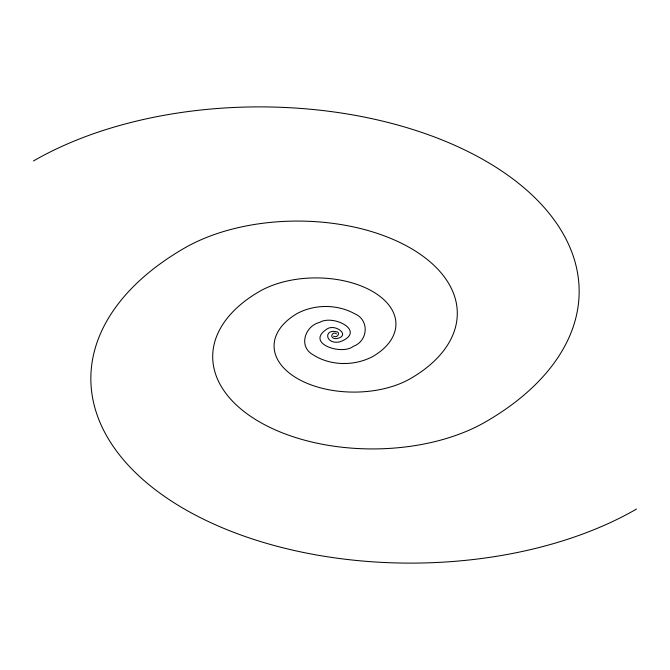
<?xml version="1.0" encoding="UTF-8"?>
<svg xmlns="http://www.w3.org/2000/svg" width="670" height="670" viewBox="0 0 670 670"><rect width="100%" height="100%" fill="white"/><g stroke="black" fill="none" stroke-linecap="round" stroke-linejoin="round"><path stroke-width="1" d="M336.516 333.844C332.203 330.578 328.467 338.953 336.415 338.651C351.599 335.829 335.184 323.191 326.918 329.062C304.616 343.543 342.127 355.561 353.224 346.373C368.106 341.172 369.681 319.984 354.715 313.769C337.412 304.163 314.95 304.121 297.48 313.334A79.906 46.138 0 0 0 297.48 378.584A79.906 46.138 0 0 0 410.484 378.584A159.82 92.267 0 0 0 410.484 248.093A159.82 92.267 0 0 0 184.468 248.093A319.632 184.535 0 0 0 184.468 509.066A319.632 184.535 0 0 0 636.5 509.066M333.526 336.181C338.074 338.777 340.737 331.315 335.98 331.675C323.459 329.079 325.377 345.084 340.042 341.8C367.093 331.508 333.451 314.054 319.707 322.362C305.009 325.813 298.108 346.591 312.999 354.715C330.402 366.021 354.304 366.189 372.52 356.666A79.906 46.138 0 0 0 372.52 291.416A79.906 46.138 0 0 0 259.516 291.416A159.82 92.267 0 0 0 259.516 421.907A159.82 92.267 0 0 0 485.532 421.907A319.632 184.535 0 0 0 485.532 160.934A319.632 184.535 0 0 0 33.5 160.934"/></g></svg>
